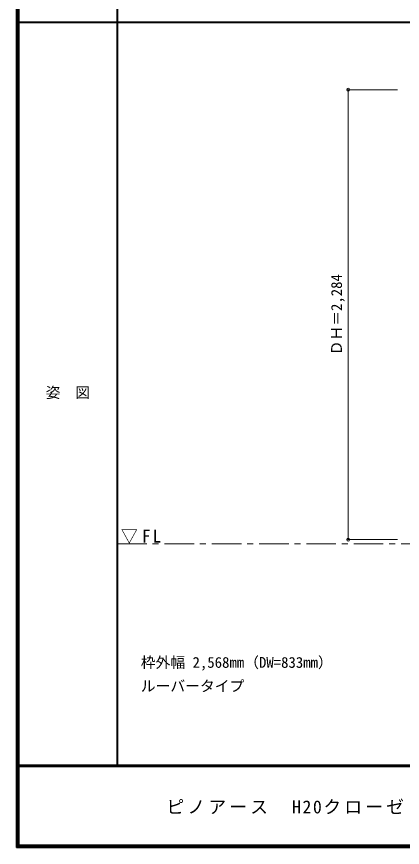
# Model space of a CAD drawing. Units: millimetres, scale not verified. Extents: x -6000 to 5700, y -4307 to 4260.
# Drawn here: x -6000 to -4043, y -4205 to 12 of the extents above; entities that cross this region are included whole.
import ezdxf
from ezdxf.enums import TextEntityAlignment as Align

# ---------------------------------------------------------------- set-up
doc = ezdxf.new("R2010")
doc.units = ezdxf.units.MM
doc.header["$LTSCALE"] = 30
doc.header["$PDMODE"] = 32
doc.header["$PDSIZE"] = 15
doc.linetypes.add('CHAIN1', pattern=[8, 5, -1, 1, -1])
for name, color, linetype, lineweight in [('0-1_通り芯', 7, 'CHAIN1', 18), ('0-B_寸法', 4, 'Continuous', 9), ('F-1_枠', 6, 'Continuous', 40)]:
    doc.layers.add(name, color=color, linetype=linetype, lineweight=lineweight)
doc.layers.add('0-A_文字', color=7, linetype='Continuous')
doc.layers.add('F-A_文字', color=7, linetype='Continuous')
doc.styles.add('ＭＳ ゴシック', font='')
doc.styles.get('ＭＳ ゴシック').set_extended_font_data('MS Gothic')

msp = doc.modelspace()

# ---------------------------------------------------------------- linework, layer by layer
at = {"layer": '0-1_通り芯'}
msp.add_line((-5490, -2663.5), (5700, -2663.5), dxfattribs=at)
at = {"layer": '0-B_寸法'}
for p, q in [((-4318.24, -359), (-4068.24, -359)), ((-4318.24, -359), (-4318.24, -2643)), ((-4318.24, -2643), (-4068.24, -2643))]:
    msp.add_line(p, q, dxfattribs=at)
at = {"layer": '0-B_寸法', "color": 7}
for p in [(-4318.24, -359), (-4318.24, -2643)]:
    msp.add_point(p, dxfattribs=at)
at = {"layer": 'F-1_枠'}
for p, q in [((-6000, 4175), (-6000, -4205)), ((-5995, 4175), (-5995, -4205)), ((-5990, 4175), (-5990, -4205)), ((-5490, 4175), (-5490, -3790)), ((-6000, -15.5), (5700, -15.5)), ((5700, -3790), (-6000, -3790)), ((5700, -3795), (-6000, -3795)), ((5700, -4195), (-6000, -4195)), ((5700, -4200), (-6000, -4200)), ((5700, -4205), (-6000, -4205))]:
    msp.add_line(p, q, dxfattribs=at)

# ---------------------------------------------------------------- texts
at = {"layer": '0-A_文字', "style": 'ＭＳ ゴシック'}
for s, p in [('枠外幅 2,568mm（DW=833mm）', (-5370, -3310)), ('ルーバータイプ', (-5370, -3430))]:
    msp.add_text(s, height=54.99, dxfattribs=at).set_placement(p, align=Align.BOTTOM_LEFT)
at = {"layer": '0-A_文字', "insert": (-5471.25, -2663.5), "char_height": 65.98, "attachment_point": 7, "style": 'ＭＳ ゴシック'}
msp.add_mtext('\\T1.26;\\W0.95;▽FL', dxfattribs=at)
at = {"layer": '0-B_寸法', "color": 7, "style": 'ＭＳ ゴシック'}
msp.add_text('ＤＨ＝2,284', height=54.99, rotation=90, dxfattribs=at).set_placement((-4333.24, -1707.25), align=Align.BOTTOM_LEFT)
at = {"layer": 'F-A_文字', "style": 'ＭＳ ゴシック'}
msp.add_text('姿\u3000図', height=54.99, dxfattribs=at).set_placement((-5852.5, -1940.25), align=Align.BOTTOM_LEFT)
at = {"layer": 'F-A_文字', "insert": (-5240, -4040), "char_height": 65.98, "attachment_point": 7, "style": 'ＭＳ ゴシック'}
msp.add_mtext('\\T1.18;ピノアース\u3000H20クローゼットドア\u3000ルーバータイプ\u3000Ｎ－ＬＸ\u3000Ｈ８尺', dxfattribs=at)

doc.saveas('drawing.dxf')
